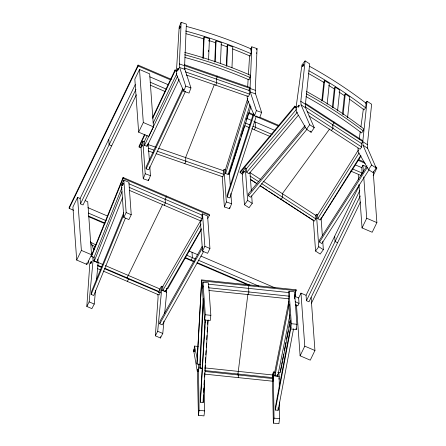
<?xml version="1.0" encoding="UTF-8"?>
<svg xmlns="http://www.w3.org/2000/svg" width="446" height="446" viewBox="0 0 446 446"><rect width="100%" height="100%" fill="white"/><g stroke="black" fill="none" stroke-linecap="round" stroke-linejoin="round"><path stroke-width="0.67" d="M183.785 91.263L185.714 86.1L179.638 67.53L179.381 63.934L181.137 22.3L186.372 24.117L184.616 65.752L184.873 69.347L190.949 87.918L189.02 93.08L183.785 91.263L176.711 75.101L176.438 71.288L179.18 27.028L181.137 22.3M202.852 58.253L203.699 38.217L204.14 37.018L209.442 38.663L208.538 60.076M203.237 58.437L204.14 37.018M208.505 51.602L208.566 50.225M208.945 41.244L209.442 38.663M214.743 62.022L215.591 41.985L216.081 40.803L221.316 42.621L220.441 63.343M215.206 61.526L216.081 40.803M226.328 65.501L227.142 46.155L227.677 44.99L232.84 46.981L231.965 67.703M226.774 66.404L227.677 44.99M184.956 57.495A437.498 396.427 2.4 0 1 249.08 79.851L250.055 77.487L250.156 75.123A437.498 396.427 2.4 0 0 184.722 52.416M232.522 48.904A437.498 396.427 2.4 0 1 250.083 56.073L251.059 53.71L251.26 48.982A437.498 396.427 2.4 0 0 186.484 26.448M254.46 115.787L256.383 110.625L250.312 92.054L250.055 88.464L251.812 46.824L257.047 48.642L255.29 90.276L255.547 93.872L261.618 112.442L259.695 117.605L254.46 115.787L247.379 99.631L247.106 95.818M203.136 298.748L199.802 364.337L200.059 367.928L202.278 368.162M200.059 367.928L203.571 298.887M204.38 337.839L204.485 335.771M204.764 330.246L204.943 326.795M205.154 322.653L205.294 319.888M294.533 298.87L296.049 289.766L201.676 279.932L196.959 363.15L197.026 364.048L200.265 364.382M197.026 364.048L201.676 279.932M205.099 319.893L200.371 399.594L200.393 402.231L203.17 402.521L208.126 319.91M203.147 399.884L203.432 395.033M203.599 392.263L203.844 388.104M204.051 384.636L204.296 380.483M204.502 377.015L204.753 372.856M204.954 369.394L205.205 365.235M205.366 362.459L205.656 357.608M205.818 354.838L206.069 350.679M206.269 347.217L206.52 343.058M206.727 339.59L206.972 335.431M207.178 331.969L207.423 327.81M207.63 324.342L207.836 320.88M200.393 402.231L205.305 320.317M247.664 86.825L248.138 79.221M248.439 74.376L249.593 55.705M95.533 290.335L94.234 304.066L91.898 308.626L86.819 306.452L89.546 267.812L89.289 264.216L88.219 260.949M163.95 321.081L162.779 333.446L160.443 338.007L155.364 335.827L158.09 297.187L157.878 294.193M160.443 338.007L160.538 336.624M86.819 306.452L89.155 301.892L93.058 260.687L92.785 256.874M125.387 218.15L93.721 295.503L91.185 294.416L91.43 291.851L123.782 212.686M96.448 280.718L98.137 262.861L97.864 259.048M155.364 335.827L157.7 331.267L161.603 290.062L161.329 286.248L163.236 287.068M203.549 251.611L162.266 324.878L159.729 323.79L159.975 321.226L202.244 246.298M164.663 313.527L166.681 292.242L166.453 289.064M278.962 379.234L279.012 377.834M314.263 127.695L309.675 124.707L301.078 104.899L300.816 101.309L305.097 60.907L309.686 63.895L305.41 104.297L305.666 107.893L314.263 127.695L311.113 132.261L306.525 129.268L296.295 111.572L296.021 107.759L301.914 65.038L305.097 60.907M321.806 101.086L323.863 81.69L324.616 80.631L329.321 83.469L327.119 104.247M322.486 100.718L324.616 80.631M332.331 107.525L334.388 88.135L335.18 87.098L339.774 90.086L337.572 110.87M332.978 107.882L335.18 87.098M342.411 114.276L344.468 94.886L345.304 93.877L349.775 97.016L347.573 117.8M343.102 114.661L345.304 93.877M306.012 96.57A437.498 398.562 6 0 1 361.6 132.953L363.195 130.89L363.434 128.593A437.498 398.562 6 0 0 306.664 91.558M349.491 99.196A437.498 398.562 6 0 1 364.048 109.883L365.636 107.815L366.121 103.227A437.498 398.562 6 0 0 309.357 66.192M376.212 168.047L371.624 165.059L363.027 145.251L362.765 141.655L367.047 101.259L371.641 104.247L367.359 144.643L367.615 148.239L376.212 168.047L373.062 172.608L368.474 169.619L358.244 151.919L357.971 148.105M198.18 346.464L194.484 346.079L193.848 351.515L197.439 372.187L198.42 415.315L203.973 415.895L204.636 410.9L204.352 380.377M202.969 282.296L202.311 287.558L204.642 320.011L210.189 320.59L210.846 315.328L208.516 282.87L202.969 282.296L205.294 314.748L204.642 320.011M237.935 374.205L247.898 294.042M248.584 288.512L248.862 284.849M238.22 377.617L238.543 374.986M248.534 294.605L248.857 291.974L248.6 288.378M272.311 378.994L273.047 373.073M272.539 378.576L273.353 371.997L275.249 372.193M204.201 374.071L272.913 381.23L273.242 378.598L272.98 375.002L204.954 367.917M208.968 290.485L288.779 298.798L289.008 291.255L294.561 291.835L296.885 324.287L296.233 329.549L290.68 328.97L288.506 298.591M290.68 328.97L291.338 323.707L289.008 291.255M198.42 415.315L199.083 410.326L198.414 364.192M279.419 402.058L279.575 418.71L278.912 423.7L273.359 423.12L274.028 418.131L273.353 371.997M359.208 139.146L360.251 131.57M360.92 126.748L363.39 108.835M141.711 146.433C141.46 148.434 143.088 143.344 141.99 145.597M179.805 27.775C179.554 29.776 181.182 24.686 180.084 26.938M177.843 69.827C177.586 71.828 179.22 66.738 178.121 68.991M256.706 53.325L256.667 52.795M290.513 327.397L275.31 407.404L275.338 410.036L278.114 410.326L293.557 328.769M275.338 410.036L291.043 327.124M280.361 371.139L281.415 365.664M281.677 364.298L282.34 360.881M282.602 359.509L283.656 354.04M284.314 350.623L285.897 342.417M286.555 338.999L288.138 330.793M288.796 327.375L289.46 323.952M289.722 322.586L289.984 321.22M294.6 297.287L295.258 293.864M295.52 292.498L296.049 289.766M290.313 320.752L280.294 372.717L277.769 372.455M288.796 301.424L274.742 372.142L274.998 375.733L277.774 376.023L289.939 314.826M274.998 375.733L289.192 304.339M250.044 104.754L228.213 174.458L225.598 173.55L225.336 169.954L247.792 98.259M225.598 173.55L248.26 101.192M229.958 171.147L232.7 162.561M233.124 161.24L240.294 138.79M241.141 136.147L244.302 126.246M246.415 119.639L248.31 113.697M229.389 174.024L250.908 106.672M253.523 113.412L227.148 195.22L227.276 197.02L229.896 197.924L256.366 115.988M227.276 197.02L253.964 114.421M243.315 172.613C242.735 174.169 244.988 171.459 244.246 171.336M298.235 106.689C297.655 108.244 299.907 105.529 299.166 105.412M179.119 79.371L147.069 146.299L144.454 145.39L144.197 141.795L142.887 141.343L140.93 146.31L143.255 178.768L148.49 180.585L150.447 175.613L149.806 166.637M143.255 178.768L145.212 173.795L142.887 141.343M185.67 157.36L214.264 84.779M216.561 78.948L217.263 76.104M184.861 163.654L185.843 161.168L185.586 157.572M215.764 85.214L216.745 82.727L216.488 79.132M249.002 89.947L249.738 88.079M249.069 90.845L250.044 88.358L249.983 87.461L184.544 64.748L184.611 65.646L250.044 88.358M184.421 68.004L249.208 90.488L249.465 94.084L248.483 96.57L186.322 74.995M156.072 153.658L222.816 176.822L223.797 174.336L223.541 170.746L224.031 169.502L225.336 169.954M230.85 193.413L231.591 203.772L229.629 208.745L224.394 206.927L226.356 201.954L224.031 169.502M122.477 197.879L96.854 262.097L94.312 261.01L94.056 257.414L121.987 187.415M94.312 261.01L121.992 191.652M207.747 218.378L209.458 215.362L209.391 214.465L123.074 177.469L91.452 255.43L91.519 256.327L94.056 257.414M91.519 256.327L123.141 178.367L123.074 177.469M91.185 294.416L123.642 215.128M250.83 49.194L251.812 46.824M250.769 50.169L251.26 48.982M256.556 49.824L257.047 48.642M185.452 91.358L148.752 169.764L146.137 168.856L183.423 89.194M182.687 88.826L146.009 167.06L146.137 168.856M144.671 134.324L139.063 146.204L139.13 147.102L141.092 147.782M152.638 117.449L175.061 69.938L177.023 70.619M139.13 147.102L145.028 134.597M152.705 118.346L175.127 70.836L175.061 69.938M144.197 141.795L147.191 135.539M153.184 123.029L176.845 73.618M144.454 145.39L177.703 75.965M171.348 79.343L138.076 65.088L69.124 207.468L69.191 208.366L73.668 210.283M69.191 208.366L138.143 65.986L138.076 65.088M136.381 94.797L83.04 204.954L80.497 203.867L80.113 198.476L77.571 197.388L72.899 207.039L76.701 260.057L86.853 264.411L91.53 254.755L87.728 201.737L85.192 200.65M139.509 69.487L134.837 79.143L138.639 132.155L148.791 136.509L153.469 126.859L149.666 73.841L139.509 69.487L143.311 122.505L138.639 132.155M80.113 198.476L135.266 84.584M80.497 203.867L135.952 89.356M76.701 260.057L81.373 250.407L77.571 197.388M123.826 180.117L121.49 184.945L123.815 217.397L128.894 219.577L131.23 214.749L128.905 182.291L123.826 180.117L126.151 212.575L123.815 217.397M126.999 278.014L162.673 204.357M165.087 199.362L166.297 196.864L166.235 195.967M127.35 281.415L128.52 279.001M164.217 205.283L165.388 202.874L165.131 199.278M158.408 292.286L161.329 286.248M105.412 265.615L159.997 289.008L160.253 292.604L159.088 295.012L103.232 271.079M129.312 190.325L201.029 221.06L202.2 218.651L201.943 215.056L202.523 213.846L207.602 216.026L209.927 248.478L207.591 253.306L202.512 251.131L200.338 220.748M191.234 260.068L192.404 257.654L192.014 252.263M254.343 129.758L255.508 127.344L255.123 121.953M202.512 251.131L204.853 246.304L202.523 213.846M295.308 304.674L297.861 305.766L299.026 303.358L298.642 297.967L300.978 293.139L306.056 295.313L306.441 300.704L308.983 301.791L360.217 195.995M350.751 171.08L360.97 175.456L362.135 173.042L361.751 167.651L362.916 165.237L366.723 166.871M306.056 295.313L359.102 185.781M306.441 300.704L359.788 190.548M311.459 303.152L360.452 201.988M373.151 175.757L376.781 168.265L376.714 167.367L375.437 166.821M311.135 297.488L314.937 350.506L310.26 360.162L300.108 355.808L304.78 346.157L300.978 293.139M373.218 171.654L376.876 222.61L372.198 232.26L362.046 227.906L366.718 218.256L363.758 176.945M159.729 323.79L202.713 247.491M201.235 229.841L167.679 288.969L166.408 288.428M200.416 221.026L162.6 286.795L162.857 290.391L165.399 291.478L201.48 228.726M162.857 290.391L201.023 224.02M302.851 65.936C305.499 61.598 300.61 67.948 303.029 65.713M360.569 155.699L320.139 220.084L317.842 218.59L317.585 215L358.383 150.023M317.842 218.59L359.008 153.034M320.797 219.343L361.098 155.949M366.991 165.817L319.397 240.266L319.526 242.061L321.822 243.555L369.177 169.58M319.526 242.061L367.259 167.501M306.525 129.268L309.675 124.707M368.474 169.619L371.624 165.059M298.374 115.191L249.007 173.762L246.716 172.268L246.46 168.672L245.311 167.925L242.117 172.295L244.447 204.747L249.035 207.736L252.224 203.365L251.683 195.772M244.447 204.747L247.636 200.377L245.311 167.925M282.457 193.558L329.572 129.045M332.443 125.114L334.082 122.873L334.015 121.975M281.036 199.451L282.63 197.271L282.374 193.675M331.372 130.522L332.967 128.342L332.71 124.746M361.165 143.735L362.76 141.549L362.698 140.652L305.337 103.294L305.398 104.191L362.76 141.549M305.175 106.811L361.394 143.422L361.65 147.018L360.056 149.204L309 115.954M260.024 185.77L314.302 221.121L315.896 218.936L315.64 215.346L316.437 214.253L317.585 215M322.759 241.409L323.356 249.693L320.161 254.064L315.573 251.076L318.762 246.705L316.437 214.253M365.458 103.321L367.047 101.259M305.042 125.471L248.271 193.938L248.4 195.733L250.691 197.227L307.088 129.139M248.4 195.733L305.237 127.11M296.534 107.235L294.812 106.109L240.11 171.743L240.177 172.641L242.501 174.157M240.177 172.641L294.878 107.012L294.812 106.109M246.46 168.672L296.272 109.571M246.716 172.268L297.426 112.097M303.782 64.653L303.358 65.93L302.672 66.46M201.743 280.835L296.111 290.664M208.354 284.186L288.846 292.57M289.103 296.166L208.611 287.782L208.527 286.583M205.294 314.748L210.846 315.328M291.338 323.707L296.885 324.287M198.687 368.006L202.389 368.39M273.627 375.811L279.179 376.391L279.291 388.182M204.625 370.548L272.657 377.634L272.913 381.23M205.21 371.512L273.242 378.598M199.083 410.326L204.636 410.9M274.028 418.131L279.575 418.71M179.381 63.934L184.616 65.752M250.055 88.464L255.29 90.276M179.638 67.53L184.873 69.347M250.312 92.054L255.547 93.872M185.335 71.828L249.465 94.084M175.127 70.836L177.09 71.516M185.714 86.1L190.949 87.918M256.383 110.625L261.618 112.442M147.632 144.398L156.139 147.353M158.754 148.262L223.541 170.746M148.546 148.223L153.781 150.04M157.053 151.172L223.797 174.336M148.217 150.938L153.452 152.749M145.212 173.795L150.447 175.613M226.356 201.954L231.591 203.772M248.762 112.526L253.239 114.444M259.633 117.186L278.828 125.415M358.16 159.417L363.919 161.881M138.143 65.986L170.768 79.968M248.823 113.423L253.3 115.341M255.859 116.439L278.254 126.04M358.227 160.315L365.263 163.331M375.499 167.718L376.781 168.265M149.772 76.801L168.293 84.734M246.822 118.396L251.929 120.582M253.846 121.407L274.914 130.433M355.367 164.914L361.751 167.651M150.163 82.192L166.124 89.033M245.294 122.968L249.766 124.88M252.954 126.251L272.11 134.458M352.557 168.939L362.135 173.042M150.269 85.153L164.953 91.447M244.765 125.649L249.236 127.567M251.789 128.66L270.304 136.599M143.311 122.505L153.469 126.859M366.718 218.256L376.876 222.61M111.667 145.831L109.131 144.744L108.746 139.353M337.616 242.669L335.074 241.581L334.69 236.19M123.141 178.367L209.458 215.362M128.955 183.774L201.943 215.056M129.212 187.365L202.2 218.651M126.151 212.575L131.23 214.749M204.853 246.304L209.927 248.478M87.946 207.663L107.737 216.143M188.825 250.897L197.762 254.727M200.956 256.099L275.02 287.837M294.812 296.322L298.642 297.967M88.33 213.054L106.209 220.714M186.657 255.196L195.593 259.026M198.147 260.118L258.803 286.115M295.196 301.713L299.026 303.358M88.442 216.015L105.039 223.128M185.486 257.61L194.428 261.44M196.981 262.532L249.972 285.245M88.386 216.589L104.381 223.446M184.99 257.994L193.949 261.835M197.149 263.207L248.333 285.145M295.676 305.432L296.952 305.984M81.373 250.407L91.53 254.755M304.78 346.157L314.937 350.506M97.797 262.348L102.875 264.528M93.058 260.687L98.137 262.861M161.603 290.062L166.681 292.242M97.261 265.036L101.705 266.937M104.882 268.297L158.826 291.422L158.915 292.621M97.423 265.671L101.231 267.305M104.403 268.665L160.253 292.604M97.523 268.631L100.696 269.992M89.155 301.892L94.234 304.066M157.7 331.267L162.779 333.446M300.816 101.309L305.41 104.297M362.765 141.655L367.359 144.643M301.078 104.899L305.666 107.893M363.027 145.251L367.615 148.239M307.155 111.528L361.65 147.018M294.878 107.012L296.596 108.133M250.267 172.764L260.776 179.61M263.112 181.132L315.64 215.346M249.944 175.98L258.697 181.684M261.618 183.585L315.896 218.936M250.652 179.465L256.472 183.256M260.548 185.91L267.539 190.459M268.698 191.217L279.179 198.046M280.344 198.805L313.527 220.413M250.68 179.688L257.102 183.869M247.636 200.377L252.224 203.365M318.762 246.705L323.356 249.693M310.433 131.079L311.113 132.261M90.426 241.682L93.877 249.749M91.19 253.15L91.987 255.012M194.484 346.079L197.394 359.493M362.916 165.237L363.412 172.123M358.244 174.893L358.59 179.71M358.935 184.532L362.046 227.906M321.075 217.932L322.363 235.884M313.348 220.001L315.573 251.076M296.451 304.858L300.108 355.808M296.133 328.167L296.233 329.549M278.906 372.572L279.179 376.391M277.646 374.227L277.774 376.023M272.467 381.191L273.359 423.12M250 172.295L251.338 190.938M229.266 171.32L230.353 186.512M228.129 173.26L228.213 174.458M229.534 207.362L229.629 208.745M237.958 374.021L238.047 375.22M222.22 176.544L224.394 206.927M200.945 219.867L201.029 221.06M165.31 290.279L165.399 291.478M148.122 143.155L149.36 160.421M146.985 145.101L147.069 146.299M148.39 179.203L148.49 180.585M86.753 263.034L86.853 264.411M278.087 407.689L278.114 410.326M203.153 400.541L203.17 402.521M94.284 249.247A437.498 425.74 -18.1 0 1 93.08 248.628M95.845 244.91A437.498 425.74 -18.1 0 1 90.432 242.128M95.438 246.744A437.498 425.74 -18.1 0 1 91.831 244.887M185.625 31.003A437.498 396.427 2.4 0 1 251.059 53.71M184.622 54.78A437.498 396.427 2.4 0 1 250.055 77.487M185.96 33.718A437.498 396.427 2.4 0 1 204.285 39.058M208.823 40.508A437.498 396.427 2.4 0 1 215.925 42.872M221.06 44.661A437.498 396.427 2.4 0 1 227.443 46.981M308.866 70.78A437.498 398.562 6 0 1 365.636 107.815M306.424 93.855A437.498 398.562 6 0 1 363.195 130.89M308.459 73.501A437.498 398.562 6 0 1 324.203 82.644M328.791 85.47A437.498 398.562 6 0 1 334.467 89.072M338.966 92.01A437.498 398.562 6 0 1 344.535 95.756M193.865 350.863L193.848 351.442L194.116 349.268L193.865 350.863M194.272 350.902L194.25 351.487L194.517 349.307L194.272 350.902M197.522 370.905L197.5 371.485L197.773 369.31L197.522 370.905M197.924 370.944L197.901 371.529L198.175 369.349L197.924 370.944M202.283 287.335L202.261 287.915L202.534 285.741L202.283 287.335M202.685 287.375L202.662 287.96L202.936 285.78L202.685 287.375M294.683 296.958L294.661 297.538L294.929 295.363L294.683 296.958M141.332 146.299C141.059 148.836 143.088 141.56 141.332 146.299M179.426 27.646C179.158 30.177 181.182 22.902 179.426 27.646M177.463 69.699C177.19 72.23 179.22 64.954 177.463 69.699M90.337 263.056C89.997 265.587 92.411 258.446 90.337 263.056M90.705 263.218C90.365 265.749 92.779 258.608 90.705 263.218M122.12 184.767C121.78 187.303 124.194 180.162 122.12 184.767M122.488 184.928C122.148 187.459 124.562 180.318 122.488 184.928M242.981 172.401C242.49 174.843 245.796 168.214 242.981 172.401M297.9 106.471C297.404 108.919 300.71 102.29 297.9 106.471"/></g></svg>
